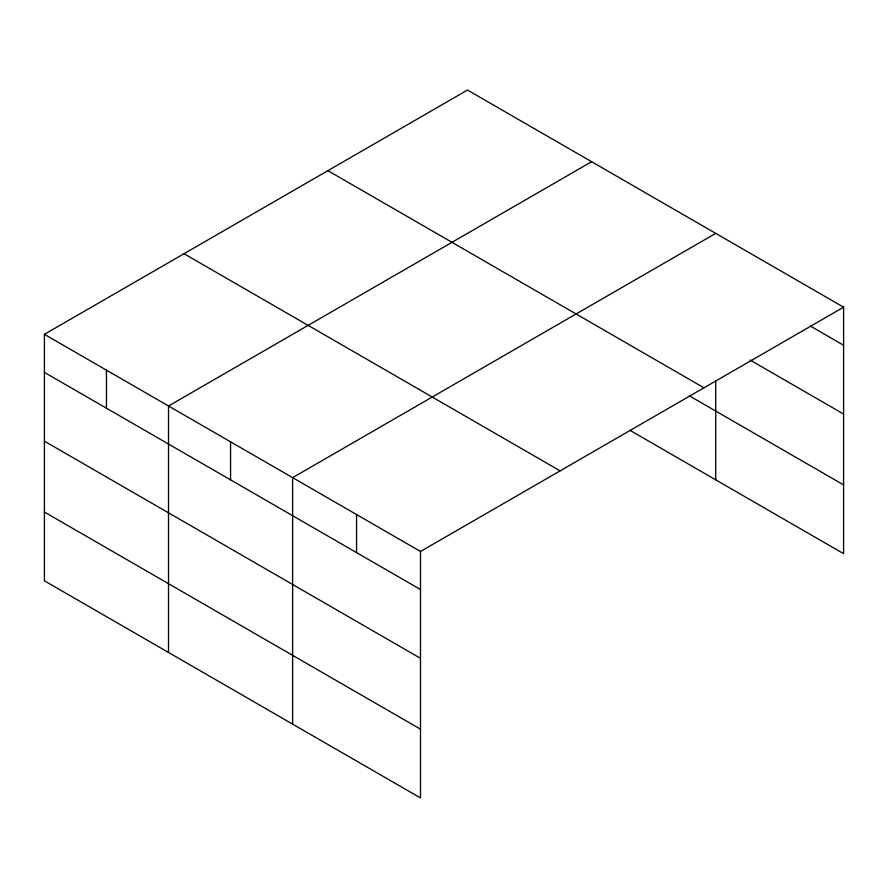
<?xml version="1.0" encoding="UTF-8"?>
<svg xmlns="http://www.w3.org/2000/svg" width="888" height="888" viewBox="0 0 888 888"><rect width="100%" height="100%" fill="white"/><g stroke="black" fill="none" stroke-linecap="round" stroke-linejoin="round"><path stroke-width="1.33" d="M843.6 307.193L467.499 90.054L44.4 334.332L44.4 580.808L420.501 797.946L420.501 551.47L843.6 307.193L843.6 553.668L629.803 430.236M591.619 161.716L168.509 405.983L168.509 652.458M715.728 233.366L292.629 477.644L292.629 724.12M810.444 326.107L843.6 345.254M750.06 360.029L843.6 414.03M327.883 170.663L703.973 387.801M689.476 395.904L843.6 484.892M184.027 253.724L560.117 470.862M44.4 334.332L420.501 551.47M44.4 372.383L420.501 589.521M44.4 441.17L420.501 658.308M44.4 512.032L420.501 729.17M715.728 381.085L715.728 479.842M356.565 514.552L356.565 552.614M230.569 441.813L230.569 479.864M106.46 370.163L106.46 408.214"/></g></svg>
